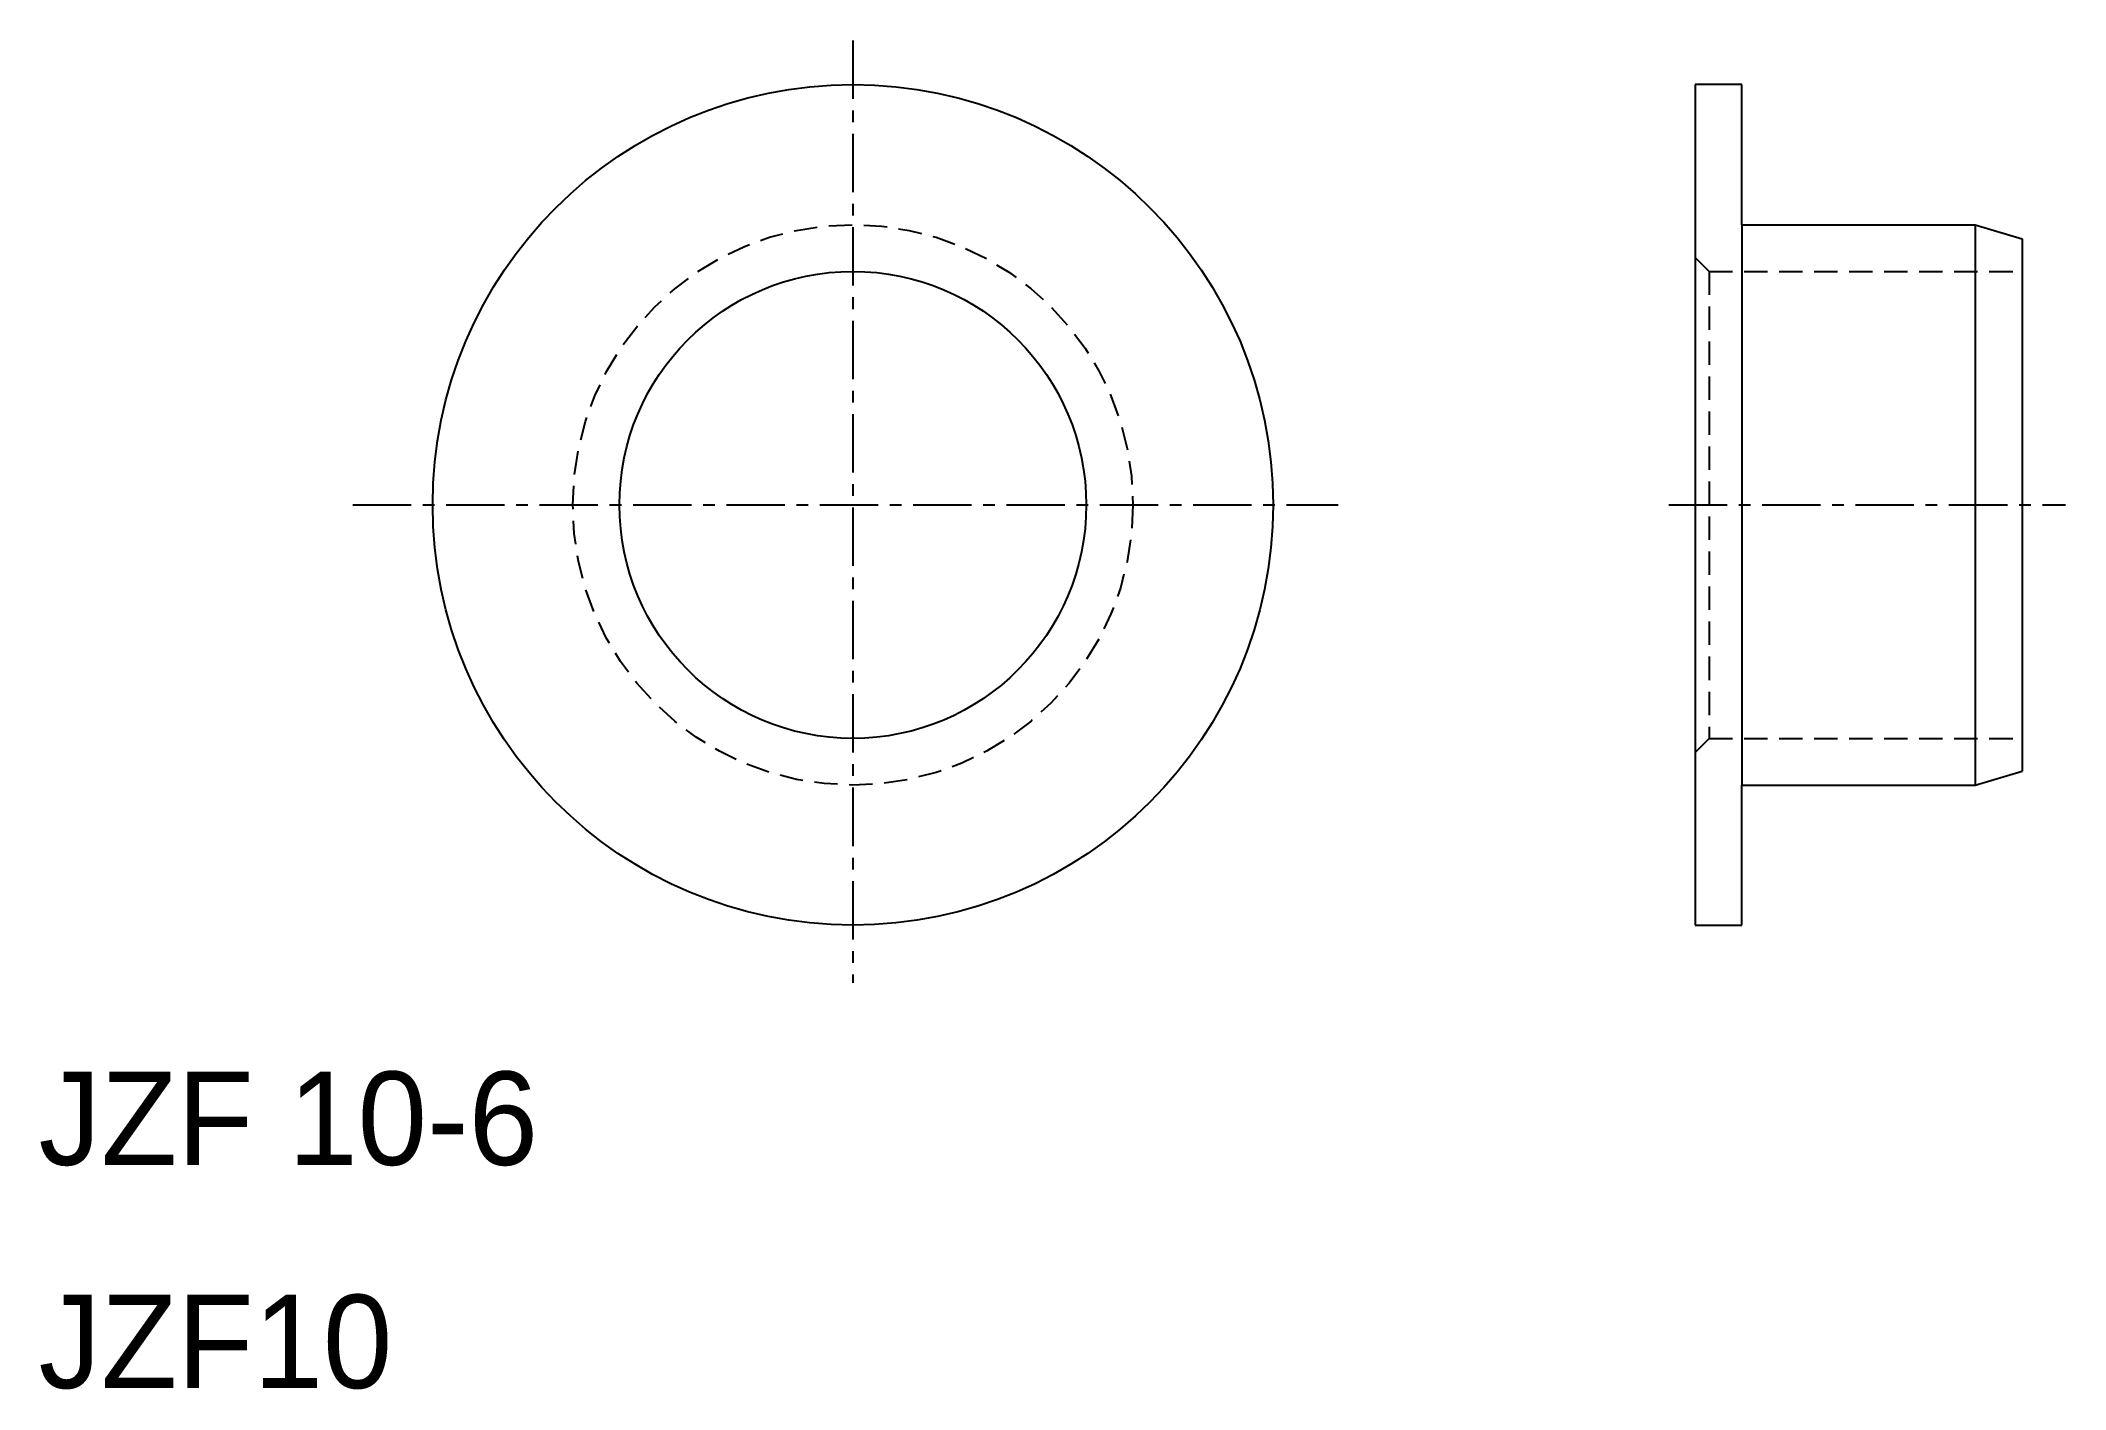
# Model space of a CAD drawing. Extents: x 10 to 53.4, y 10 to 38.9.
import ezdxf

# ---------------------------------------------------------------- set-up
doc = ezdxf.new("R2010")
doc.units = 0
doc.linetypes.add('CENTER', pattern=[2, 1.25, -0.25, 0.25, -0.25])
doc.linetypes.add('DASHED', pattern=[0.75, 0.5, -0.25])
doc.layers.get('0').update_dxf_attribs({"linetype": 'CONTINUOUS'})
doc.layers.add('CENTER', color=1, linetype='CENTER')

msp = doc.modelspace()

# ---------------------------------------------------------------- linework, layer by layer
at = {"color": 7, "linetype": 'CONTINUOUS'}
for p, q in [((45.488, 37.915), (45.488, 19.915)), ((46.488, 37.915), (45.488, 37.915)), ((46.488, 34.915), (46.488, 37.915)), ((46.488, 34.915), (51.488, 34.915)), ((46.488, 34.915), (46.488, 22.915)), ((51.488, 34.915), (51.488, 22.915)), ((51.488, 34.915), (52.488, 34.615)), ((52.488, 34.615), (52.488, 23.215)), ((45.488, 34.215), (45.488, 23.615)), ((51.488, 22.915), (52.488, 23.215)), ((46.488, 22.915), (51.488, 22.915)), ((46.488, 19.915), (46.488, 22.915)), ((45.488, 19.915), (46.488, 19.915))]:
    msp.add_line(p, q, dxfattribs=at)
at = {"color": 3, "linetype": 'DASHED'}
for p, q in [((45.788, 33.915), (45.488, 34.215)), ((45.788, 33.915), (52.488, 33.915)), ((45.788, 33.915), (45.788, 23.915)), ((45.788, 23.915), (45.488, 23.615)), ((45.788, 23.915), (52.488, 23.915))]:
    msp.add_line(p, q, dxfattribs=at)
at = {"color": 7, "linetype": 'CONTINUOUS'}
for radius in [9, 5]:
    msp.add_circle((27.444, 28.915), radius, dxfattribs=at)
at = {"color": 3, "linetype": 'DASHED'}
msp.add_circle((27.444, 28.915), 6, dxfattribs=at)
at = {"layer": 'CENTER', "color": 1, "linetype": 'CENTER'}
for p, q in [((27.444, 38.86), (27.444, 18.682)), ((16.734, 28.914), (37.838, 28.915)), ((44.924, 28.915), (53.42, 28.915))]:
    msp.add_line(p, q, dxfattribs=at)

# ---------------------------------------------------------------- texts
at = {"color": 7, "linetype": 'CONTINUOUS'}
for s, p in [('JZF 10-6', (10, 14.78)), ('JZF10', (10, 10))]:
    msp.add_text(s, height=2, dxfattribs=at).set_placement(p)

doc.saveas('drawing.dxf')
